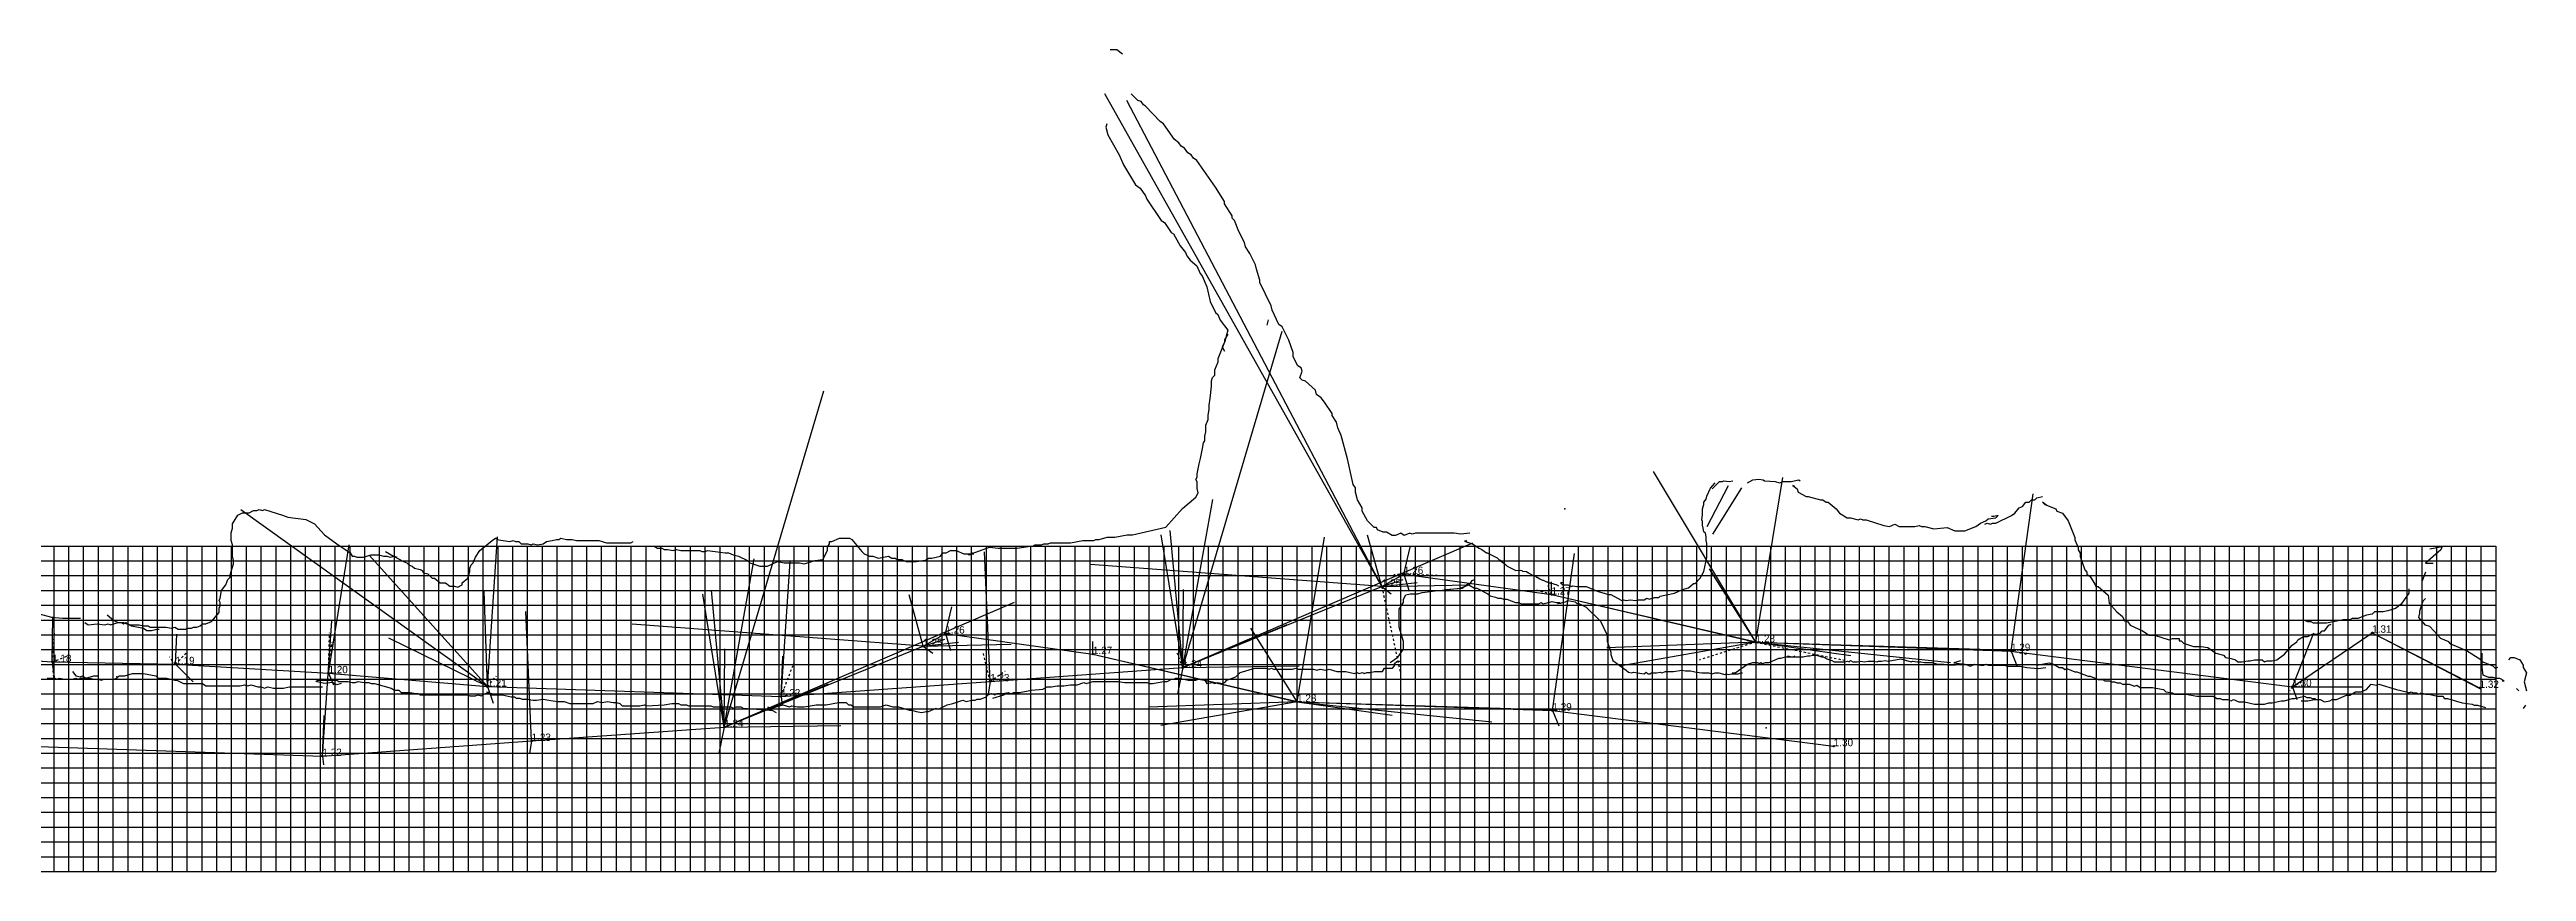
# Model space of a CAD drawing. Header units: millimetres. Extents: x -20 to 734, y -12 to 103.
# Drawn here: x 399.4 to 734.2, y -8 to 103.1 of the extents above; entities that cross this region are included whole.
import ezdxf

# ---------------------------------------------------------------- set-up
doc = ezdxf.new("R2010")
doc.units = ezdxf.units.MM
doc.linetypes.add('DASH', pattern=[0.6, 0.3, -0.3])

msp = doc.modelspace()

# ---------------------------------------------------------------- linework, layer by layer
at = {"layer": 'Black', "color": 0}
for points in [[(542.76, 103.14), (543.66, 103.14), (544.41, 102.54)], [(591.36, 37.74), (590.16, 37.59), (589.26, 37.74), (584.01, 37.74), (583.56, 37.59), (583.26, 37.74), (582.51, 37.44), (582.06, 37.74), (581.31, 37.44), (580.86, 37.44), (580.11, 37.89), (579.66, 37.89), (578.91, 38.19), (578.76, 38.49), (578.46, 38.49), (577.56, 39.39), (576.81, 40.74), (576.81, 41.19), (576.21, 42.24), (575.91, 43.29), (575.91, 43.89), (575.61, 44.34), (574.86, 47.79), (573.96, 50.94), (573.51, 51.99), (573.36, 52.74), (572.76, 53.64), (572.76, 53.94), (571.71, 55.44), (571.26, 56.04), (570.66, 56.49), (570.51, 57.09), (569.16, 58.29), (568.71, 58.44), (568.41, 58.74), (568.71, 59.64), (568.56, 60.09), (568.11, 60.39), (567.51, 61.59), (567.51, 62.19), (566.91, 63.84), (566.01, 65.64), (565.56, 65.94), (564.66, 67.89), (564.51, 68.49), (563.01, 71.64), (563.01, 71.94), (562.56, 73.44), (562.41, 74.04), (561.66, 75.54), (561.06, 76.44), (560.91, 77.04), (560.16, 78.54), (559.56, 80.04), (559.26, 80.34), (559.26, 80.64), (558.21, 82.29), (558.21, 82.59), (557.01, 84.54), (554.46, 88.14), (554.01, 88.44), (553.71, 88.89), (553.26, 89.19), (552.81, 89.79), (552.36, 90.09), (552.06, 90.54), (551.46, 90.99), (549.96, 93.09), (549.51, 93.39), (547.56, 95.49), (547.26, 95.64), (546.96, 96.09), (546.51, 96.24), (545.61, 97.14)], [(542.31, 93.09), (542.16, 92.64), (542.46, 91.59), (543.96, 88.89), (544.56, 87.54), (546.21, 84.84), (546.81, 84.39), (547.56, 83.34), (547.71, 82.89), (549.66, 80.04), (550.11, 79.74), (551.01, 78.39), (551.31, 78.24), (552.21, 76.59), (552.96, 75.69), (553.11, 75.24), (553.56, 74.64), (554.46, 73.89), (554.91, 72.84), (555.21, 72.54), (555.81, 71.04), (556.26, 69.09), (557.01, 67.59), (557.31, 67.29), (557.61, 66.54), (558.66, 65.19), (558.21, 63.54), (557.91, 62.94), (558.21, 62.34)], [(523.9, 34.8), (523.6, 34.8), (526.45, 35.85), (527.65, 35.7), (530.2, 35.7), (532, 36), (532.3, 36), (532.6, 36.15), (533.5, 36.15), (533.8, 36.3), (534.4, 36.3), (534.7, 36.45), (537.4, 36.45), (539.05, 36.75), (540.55, 36.75), (540.85, 36.9), (541.3, 36.9), (542.35, 37.2), (543.4, 37.2), (545.05, 37.5), (545.8, 37.5), (550.3, 38.55), (552.55, 41.1), (554.35, 42.6), (554.65, 43.2), (554.5, 43.8), (554.5, 44.7), (554.35, 45), (554.5, 45.3), (554.5, 45.75), (554.8, 47.1), (554.95, 47.85), (555.25, 49.2), (555.4, 49.95), (555.55, 50.25), (555.55, 50.85), (555.7, 51.45), (555.7, 52.35), (556, 53.1), (556, 53.7), (556.15, 54.45), (556.15, 55.05), (556.3, 55.95), (556.45, 57.6), (556.45, 58.35), (556.6, 58.8), (556.9, 59.1), (556.9, 59.85), (557.35, 60.9), (557.35, 61.35), (558.25, 63.6), (558.25, 63.9), (558.7, 64.65)], [(564.1, 66.6), (563.95, 65.85)], [(603.91, 31.04), (603.61, 31.04), (603.91, 30.74), (604.61, 30.74), (605.11, 30.54), (605.31, 30.64), (605.81, 30.54), (607.11, 30.54), (608.71, 29.84), (609.21, 29.74), (610.11, 29.44), (610.41, 29.44), (611.31, 28.94), (611.91, 28.64), (612.21, 28.74), (612.41, 28.64), (613.11, 28.74), (613.71, 28.64), (614.11, 28.74), (614.91, 28.74), (615.31, 28.94), (615.61, 28.84), (616.31, 29.04), (616.91, 29.04), (617.11, 29.24), (617.71, 29.34), (619.01, 29.64), (620.11, 30.14), (620.91, 30.34), (621.61, 30.94), (621.81, 30.94), (622.51, 31.64), (623.01, 32.54), (623.41, 34.44), (623.41, 36.34), (623.31, 36.74), (623.31, 37.24), (623.21, 37.74), (623.01, 37.94), (622.91, 38.44), (622.81, 38.84), (622.81, 39.34), (622.71, 39.54), (622.81, 40.24), (622.81, 41.04), (623.01, 41.64), (623.01, 41.94), (623.31, 42.34), (623.41, 42.74), (623.91, 43.84), (624.51, 44.54)], [(623.46, 38.64), (626.31, 44.19)], [(624.11, 43.74), (625.11, 44.74), (625.51, 44.74), (625.71, 44.84), (626.41, 44.74), (626.91, 44.84)], [(624.21, 37.59), (628.11, 43.89)], [(628.91, 44.54), (629.61, 44.94), (630.41, 45.04), (631.01, 44.94), (631.21, 44.84), (632.61, 44.74), (633.21, 44.54), (633.71, 44.74), (634.81, 44.74), (635.81, 44.94), (636.01, 44.84)], [(635.31, 44.04), (635.01, 44.19), (635.61, 43.74), (635.76, 43.29), (636.81, 42.69), (637.11, 42.69), (638.76, 42.24), (639.06, 42.24), (639.51, 41.94), (639.81, 41.94), (640.86, 41.04), (641.31, 40.44), (642.36, 39.84), (642.81, 39.84), (643.86, 39.54), (644.16, 39.69), (644.46, 39.54), (644.91, 39.54), (647.31, 38.79), (648.06, 38.64), (648.81, 38.94), (649.41, 38.64), (651.51, 38.64), (652.11, 38.79), (652.41, 38.64), (652.86, 38.64), (654.06, 38.34), (655.86, 38.49), (656.91, 38.04), (658.26, 38.04), (659.76, 38.64), (660.36, 39.09), (661.11, 39.39), (661.41, 39.69), (662.46, 39.84), (662.76, 40.14), (662.16, 39.99), (661.86, 39.99)], [(404.2, 25.65), (404.65, 25.35), (405.85, 25.5), (406.9, 25.35), (407.35, 25.5), (407.65, 25.35), (408.7, 25.65), (409.45, 25.65), (410.2, 25.35), (411.55, 25.35), (412.15, 25.2), (412.75, 25.2), (413.05, 25.05), (415.15, 25.05), (415.9, 24.9), (416.35, 25.05), (416.8, 24.75), (417.85, 24.75), (418.15, 24.9), (418.6, 24.9), (418.9, 25.05), (419.35, 25.05), (419.8, 25.2), (420.1, 25.5), (420.55, 25.5), (421.3, 25.8), (422.35, 27), (422.35, 27.6), (422.5, 27.9), (422.5, 28.35), (422.35, 28.65), (422.5, 28.95), (422.65, 30), (423.25, 30.75), (423.55, 31.5), (423.85, 31.8), (423.85, 32.1), (424.3, 33.6), (424.3, 34.05), (424.15, 34.65), (424.15, 36.15), (424, 36.75), (424, 37.8), (424.15, 38.4), (424.15, 39), (424.9, 40.2), (425.5, 40.5), (426.4, 40.5), (427, 40.8), (427.45, 40.8), (427.75, 40.95), (428.2, 40.8), (428.5, 40.95), (430.9, 40.2), (431.65, 39.9), (434.05, 39.6), (435.25, 39), (436.6, 37.5), (438.25, 36.3), (440.05, 35.1), (440.35, 34.65), (440.65, 34.65), (440.95, 34.5), (441.85, 34.5), (442.9, 34.8), (443.95, 34.8), (444.55, 34.65), (445, 34.65), (445.45, 34.5), (446.05, 34.65), (446.35, 34.5)], [(660.96, 38.94), (661.26, 39.09), (661.71, 38.94), (662.01, 39.09), (662.46, 39.09), (664.56, 40.14), (665.01, 40.44), (665.61, 41.19), (666.06, 41.34), (666.51, 41.94), (666.96, 41.94), (667.26, 42.24), (667.71, 42.24), (668.01, 42.54), (668.76, 42.69)], [(669.36, 41.49), (668.76, 41.94), (669.06, 41.64), (670.56, 41.04), (670.71, 40.74), (671.46, 40.44), (672.21, 39.39), (673.11, 37.14), (673.11, 36.84), (673.56, 35.79), (673.56, 35.49), (673.86, 35.04), (673.86, 34.59), (674.46, 32.79), (674.76, 32.49), (674.76, 32.19), (675.21, 31.89), (675.81, 30.84), (675.96, 30.54), (676.26, 30.54), (677.61, 29.34), (677.76, 28.29), (678.81, 27.09), (679.56, 26.49), (679.86, 25.89), (680.31, 25.74), (680.61, 25.29), (682.26, 24.54), (683.16, 23.94), (683.91, 23.94), (685.86, 23.34), (686.31, 23.49), (687.21, 23.49), (687.21, 23.19), (687.51, 23.19), (687.81, 22.89), (689.16, 22.44), (690.21, 22.44), (691.11, 22.29), (692.16, 21.54), (693.21, 21.24), (693.51, 20.94), (694.26, 20.79), (694.86, 20.64), (695.16, 20.34), (695.76, 20.34), (696.51, 20.49), (696.81, 20.49), (697.41, 20.64), (698.46, 20.64), (698.76, 20.34), (699.06, 20.49), (699.81, 20.49), (700.41, 20.64), (701.46, 21.39), (702.51, 22.59), (703.11, 23.04), (703.26, 23.34), (704.01, 23.79), (704.61, 23.79), (705.21, 24.09), (705.66, 24.09), (706.26, 24.24), (706.56, 24.54), (706.86, 24.54), (707.46, 25.29), (707.76, 25.44)], [(444.85, 35.25), (445.9, 34.65), (447.25, 33.9), (447.7, 33.75), (448, 33.45), (448.45, 33.3), (448.75, 33), (449.5, 32.85), (449.8, 32.7), (449.95, 32.4), (450.55, 32.25), (451.15, 31.65), (451.45, 31.65), (452.2, 31.05), (452.95, 31.05), (453.55, 30.6), (454.15, 30.6), (454.6, 30.45), (455.2, 30.75), (455.2, 31.05), (455.95, 31.65), (456.25, 32.55), (456.25, 33), (456.4, 33.45), (456.7, 33.75), (457, 34.5), (457.6, 35.4), (459.25, 36.75), (459.7, 37.05), (460, 37.05)], [(459.85, 36.9), (461.65, 36.6), (462.1, 36.75), (462.4, 36.6), (462.85, 36.6), (463.15, 36.3), (464.05, 36.3), (464.5, 36.15), (464.8, 36.3), (465.4, 36.15), (466.15, 36.3), (466.6, 36.6), (467.35, 36.75), (467.95, 36.9), (468.25, 36.9), (468.55, 37.05), (469.3, 36.9), (470.05, 36.9), (470.65, 36.75), (473.65, 36.75), (474.7, 36.45), (478, 36.45), (478.3, 36.6)], [(478.75, 36), (478.75, 36), (481.15, 36), (481.6, 35.7), (482.2, 35.7), (482.5, 35.55), (482.95, 35.55), (483.7, 35.4), (484.15, 35.55), (484.75, 35.4), (487.3, 35.4), (487.6, 35.25), (488.05, 35.25), (488.35, 35.4), (489.4, 35.25), (490.75, 35.1), (491.2, 35.1), (491.8, 34.8), (492.55, 34.65), (493.75, 34.05), (494.05, 33.75), (495.4, 33.3), (496.45, 33.3), (497.8, 33.9), (498.7, 33.75), (500.8, 33.75), (501.4, 33.6), (502.9, 34.05), (503.95, 34.2), (504.55, 35.4), (504.55, 35.85), (504.85, 36.3), (504.85, 36.6), (505.15, 36.6), (506.2, 37.05), (507.55, 37.05), (507.85, 36.9), (509.2, 35.25), (509.5, 34.95), (510.25, 34.65), (510.7, 34.65), (511.45, 34.35), (512.8, 34.65), (513.25, 34.35), (513.7, 34.35), (514, 34.2), (514.6, 34.2), (515.2, 33.9), (516.55, 33.9), (517.45, 34.05), (517.75, 34.05), (518.2, 34.35), (518.65, 34.35), (519.85, 34.65), (520.15, 35.1), (520.6, 35.1), (521.2, 35.4), (521.95, 35.4), (523, 34.95), (524.35, 34.95), (524.05, 35.1)], [(590.75, 36.68), (590.63, 36.68), (591.75, 36.28), (592.63, 35.72), (592.99, 35.52), (593.63, 35.08), (593.71, 35.08), (595.07, 34.4), (595.35, 34.12), (595.47, 34.08), (595.55, 33.96), (595.91, 33.72), (596.23, 33.48), (596.43, 33.28), (597.23, 32.88), (597.51, 32.76), (597.59, 32.68), (598.19, 32.76), (598.39, 32.68), (598.47, 32.6), (599.03, 32.56), (599.19, 32.44), (599.27, 32.44), (599.35, 32.32), (599.71, 32.16), (599.83, 32.04), (599.95, 32.04), (600.03, 31.96), (600.19, 31.96), (600.39, 31.8), (600.47, 31.8), (600.83, 31.56), (601.19, 31.4), (601.27, 31.4), (601.47, 31.28), (601.75, 31.16), (601.87, 31.16), (602.07, 31.04), (602.23, 31.04), (602.31, 30.96), (602.39, 31), (602.59, 30.96), (602.67, 30.88), (602.83, 30.84), (603.03, 30.8), (603.35, 30.64)], [(590.79, 36.8), (590.87, 36.68), (590.87, 36.6), (590.95, 36.52), (591.11, 36.48)], [(721.11, 35.64), (722.76, 35.94), (722.61, 35.49), (720.51, 33.69), (721.56, 33.69)], [(385.75, 32.1), (386.65, 32.1), (387.1, 31.95), (387.7, 31.5), (388.15, 31.35), (388.3, 31.05), (388.75, 30.9), (389.05, 30.6), (390.85, 30.6), (391.45, 30.3), (391.9, 30.3), (392.8, 30), (393.4, 30.15), (394, 30), (395.5, 28.2), (395.95, 27.3), (396.4, 26.85), (397, 27), (397.3, 26.85), (398.05, 26.85), (399.7, 26.4), (401.2, 26.25), (403.6, 26.25)], [(580.6, 20.25), (581.65, 21), (582.4, 22.05), (582.4, 23.1), (581.8, 25.05), (581.8, 27.45), (582.4, 28.35), (582.4, 28.8), (582.7, 29.4), (583.3, 29.55), (584.35, 29.55), (584.95, 29.7), (587.05, 30), (587.5, 30), (588.1, 30.15), (590.35, 30.3), (591.1, 30.9), (591.4, 30.9), (591.7, 31.35), (592, 31.5)], [(587.95, 29.85), (588.4, 30.15), (590.05, 30.3), (591.25, 30.75), (592, 30.3), (592.3, 30.3), (593.8, 29.55), (594.1, 29.25), (594.85, 29.1), (595.15, 28.95), (595.6, 28.95), (595.9, 28.8), (596.35, 28.8), (597.55, 28.35), (598, 28.35), (598.3, 28.2), (600.7, 28.2), (601, 28.35), (601.3, 28.2), (602.5, 28.5), (603.1, 28.35), (603.55, 28.35)], [(718.26, 30.24), (718.26, 29.64), (717.21, 28.14), (716.46, 27.54), (715.41, 27.24), (714.81, 27.09), (713.61, 27.09), (713.31, 26.79), (712.56, 26.64), (711.36, 26.19), (710.61, 26.19), (710.31, 26.04), (709.41, 26.04), (707.16, 25.59), (705.36, 25.59), (705.06, 25.74), (704.61, 25.74), (704.31, 25.89)], [(720.51, 32.49), (720.06, 31.29)], [(603.71, 28.24), (603.21, 28.24), (604.31, 28.44), (604.61, 28.64), (605.11, 28.54), (605.61, 28.44), (605.81, 28.24), (606.11, 28.24), (607.11, 27.74), (609.01, 25.84), (609.91, 23.94), (609.91, 23.14), (610.41, 21.64), (610.41, 21.34), (610.71, 20.54), (612.51, 19.24), (612.81, 18.94), (613.21, 18.84), (613.51, 18.94), (614.01, 18.84), (614.91, 18.74), (615.21, 18.94), (615.41, 18.74), (615.71, 18.74), (615.91, 18.84), (616.61, 18.84), (617.11, 18.94), (617.31, 18.84), (617.81, 19.04), (618.91, 19.04), (620.01, 19.24), (620.51, 19.14), (621.21, 19.14), (621.61, 19.04), (622.01, 18.94), (622.71, 18.84), (623.61, 18.84), (624.11, 18.74), (624.51, 18.84), (625.01, 18.84), (625.81, 18.64), (626.01, 18.74), (626.31, 18.64), (626.71, 18.74), (627.61, 18.74), (628.01, 18.84), (628.21, 18.84)], [(730.26, 19.59), (729.96, 19.44), (729.66, 19.74), (728.16, 20.34), (728.01, 20.64), (726.06, 21.84), (724.71, 22.44), (723.96, 22.74), (723.66, 23.04), (722.61, 23.49), (721.11, 25.14), (720.51, 25.29), (719.61, 26.34), (719.76, 26.94), (719.76, 27.24), (720.21, 28.59), (720.51, 28.89)], [(407.2, 26.7), (408.1, 25.95), (408.7, 25.65), (409.15, 25.65), (409.45, 25.5), (409.75, 25.65), (410.5, 25.2), (412.15, 24.9), (412.6, 24.6), (413.2, 24.6), (413.95, 24.75), (414.25, 24.75)], [(526.9, 15.45), (528.4, 15.9), (528.7, 16.05), (529.45, 16.05), (529.75, 16.2), (530.5, 16.2), (532.15, 16.5), (533.65, 16.65), (534.25, 16.95), (534.85, 16.95), (535.6, 17.1), (536.5, 17.1), (537.4, 17.25), (538.3, 17.25), (539.2, 17.55), (539.5, 17.4), (540.4, 17.7), (543.85, 17.7), (544.75, 17.55), (547.75, 17.55), (548.05, 17.4), (548.5, 17.4), (550, 17.7), (550.45, 17.7), (551.05, 18), (551.35, 18), (551.65, 18.15), (552.1, 18.15), (553.3, 17.85), (554.35, 17.85), (554.65, 18), (555.55, 17.85), (555.85, 17.4), (556.6, 17.55), (556.9, 17.4), (557.35, 17.55), (557.8, 17.4), (558.25, 17.55), (558.55, 17.85), (559.75, 18.3), (560.35, 18.9), (562.3, 19.5), (563.8, 19.5), (564.25, 19.35), (564.55, 19.5), (564.85, 19.35), (567.4, 19.35), (567.85, 19.5), (568.15, 19.35), (570.25, 19.35), (570.7, 19.2), (571.15, 19.35), (571.9, 19.2), (572.35, 19.35), (573.4, 19.05), (574.6, 19.05), (575.8, 18.75), (576.1, 18.9), (576.4, 18.75), (576.85, 18.9), (577.15, 18.75), (577.45, 18.9), (577.9, 18.9), (578.5, 19.05), (579.55, 19.05), (579.85, 19.5), (580.9, 19.5), (581.2, 19.8), (581.2, 20.1), (581.5, 20.4), (581.8, 20.4), (582.1, 20.55)], [(626.81, 18.84), (627.21, 18.84), (628.91, 20.04), (629.61, 20.24), (630.21, 20.24), (630.51, 20.14), (630.71, 20.24), (630.91, 20.14), (631.31, 20.24), (631.81, 20.24), (633.11, 20.84), (633.41, 20.84), (634.01, 21.04), (635.11, 21.04), (635.31, 21.14)], [(634.31, 21.14), (634.91, 21.04), (636.41, 21.04), (637.01, 21.14), (637.31, 21.14), (637.71, 21.24), (638.21, 21.24), (638.91, 21.04), (639.11, 21.04), (639.61, 20.74), (640.31, 20.54), (640.61, 20.34), (642.11, 20.34), (642.41, 20.44), (642.61, 20.34), (642.81, 20.54), (643.11, 20.34), (643.71, 20.34), (644.21, 20.44), (644.71, 20.34), (645.21, 20.44), (645.91, 20.44), (646.41, 20.34), (646.61, 20.44), (647.01, 20.44), (647.51, 20.54), (647.91, 20.44), (649.61, 20.74), (651.01, 20.34), (651.21, 20.44), (651.81, 20.34), (652.31, 20.34), (652.81, 20.24), (653.81, 20.24), (654.61, 20.04), (655.41, 20.04), (655.91, 19.94), (657.01, 19.94), (657.21, 20.04), (657.61, 19.94), (658.31, 20.04)], [(657.66, 20.49), (656.76, 20.19), (658.26, 20.04), (659.01, 19.74), (659.61, 20.04), (660.36, 19.89), (660.81, 19.89), (661.11, 20.04), (661.41, 19.89), (663.66, 19.89), (663.96, 19.74), (665.76, 19.74), (666.66, 19.59), (668.16, 19.44), (669.21, 19.59)], [(668.01, 19.89), (669.66, 20.19), (670.26, 20.04), (671.01, 19.59), (671.46, 19.59), (671.76, 19.29), (672.06, 19.44), (673.11, 18.99), (673.41, 18.99), (674.91, 18.39), (675.21, 18.39), (676.26, 17.94), (676.86, 17.94), (677.16, 17.79), (677.76, 17.79), (678.06, 17.64), (678.51, 17.64), (678.81, 17.49), (679.26, 17.49), (679.56, 17.34), (680.46, 17.34), (681.21, 17.04), (681.51, 17.19), (681.96, 16.89), (683.61, 16.89), (684.36, 16.74), (685.11, 16.59), (685.41, 16.29), (686.31, 16.14), (686.61, 15.99), (688.11, 15.99), (689.61, 15.69), (691.86, 15.69), (692.31, 15.39), (692.76, 15.39), (693.06, 15.24), (693.81, 15.24), (694.26, 15.09), (694.56, 15.24), (695.31, 14.94), (696.06, 14.94), (697.41, 14.64), (698.76, 14.64), (699.36, 14.79), (699.81, 14.79), (701.01, 15.09), (701.46, 15.09), (702.51, 15.39), (702.81, 15.39), (703.41, 15.54), (704.16, 15.69), (704.46, 15.54), (704.91, 15.54), (705.21, 15.39), (705.66, 15.39)], [(730.86, 17.79), (731.16, 17.79), (730.56, 18.09), (730.11, 18.09), (729.66, 18.24), (729.06, 18.24), (728.31, 18.54), (728.16, 19.59), (728.16, 21.54)], [(731.76, 20.64), (732.06, 20.94), (732.51, 20.94), (733.26, 20.64), (733.71, 19.89), (733.71, 19.59), (734.16, 18.84), (733.86, 17.64), (734.16, 16.44)], [(399.1, 18.15), (400.15, 18.15), (400.45, 18), (400.75, 18.15), (401.5, 18), (402.55, 18), (403, 18.15), (403.3, 18), (403.6, 18.15), (404.35, 18.15), (405.4, 18.45), (406, 18.45)], [(402.55, 19.05), (403, 18.45), (403.6, 18.3), (403.9, 18.45), (404.35, 18.15), (404.8, 18.15), (405.55, 18), (406, 18), (406.45, 17.85), (406.75, 18), (408.1, 18), (408.55, 18.15), (408.85, 18.45), (409.6, 18.45), (410.65, 18.75), (412.15, 18.75), (413.8, 18.45), (414.1, 18.15), (415.3, 18.15), (416.35, 17.85), (416.65, 17.85), (417.55, 17.4), (420.1, 17.4), (420.55, 17.1), (425.2, 17.1), (425.8, 17.25), (426.25, 17.1), (426.7, 17.25), (427.6, 16.95), (428.05, 16.95), (428.5, 16.8), (428.95, 16.95), (429.7, 16.8), (431.05, 16.8), (431.8, 16.95), (436.3, 16.95)], [(438.85, 17.4), (438.25, 17.25), (437.65, 17.55), (436.6, 17.4), (435.4, 17.7), (435.7, 17.85), (438.25, 17.85), (438.55, 17.7), (439.75, 17.7), (440.35, 17.55), (440.8, 17.55), (441.1, 17.7), (442, 17.55), (442.6, 17.55), (442.9, 17.4), (443.35, 17.4), (445.6, 16.8), (446.05, 16.5), (446.65, 16.5), (446.95, 16.2), (448.15, 16.2), (448.9, 16.05), (449.2, 16.05), (449.5, 15.9), (455.95, 15.9), (456.25, 15.75), (457, 15.75), (457.3, 15.9), (457.75, 15.75), (458.35, 16.05), (459.25, 16.05)], [(703.71, 15.09), (704.61, 15.09), (705.51, 15.24), (706.26, 15.24), (706.86, 14.94), (707.61, 15.09), (707.91, 15.24), (708.51, 15.24), (709.86, 15.84), (710.31, 15.84), (711.06, 16.29), (711.81, 16.29), (712.56, 16.59), (713.16, 17.34), (713.91, 17.19), (714.21, 17.34), (716.61, 16.59), (717.96, 16.29), (718.26, 16.14), (718.56, 16.29), (718.86, 16.14), (719.31, 16.14), (719.61, 15.99), (719.91, 16.14), (720.51, 15.99), (720.96, 15.99), (722.16, 15.69), (722.91, 15.69), (723.06, 15.39), (723.51, 15.39), (725.46, 14.79), (726.81, 14.64), (727.11, 14.49), (727.56, 14.49), (728.61, 14.19)], [(732.81, 16.74), (733.11, 16.44)], [(458.8, 16.2), (458.5, 16.2), (459.1, 15.9), (460.6, 15.9), (461.8, 15.6), (462.25, 15.6), (462.55, 15.45), (463, 15.45), (463.3, 15.3), (463.9, 15.3), (464.8, 15.15), (465.25, 15.15), (466.15, 15.3), (466.9, 15.15), (468.1, 15), (469, 15), (469.75, 14.7), (472.9, 14.7), (473.5, 15), (474.1, 14.85), (474.85, 15), (475.6, 14.85), (476.05, 14.85), (476.5, 14.7), (476.8, 14.4), (479.2, 14.4), (479.8, 14.55), (480.1, 14.4), (482.5, 14.55), (483.55, 14.7), (484.45, 14.7), (484.75, 14.55), (485.5, 14.55), (485.8, 14.4), (488.8, 14.4), (489.1, 14.25), (491.5, 14.25), (491.8, 14.1), (492.25, 14.25), (492.85, 14.25), (493.15, 14.1), (496.75, 13.8), (497.05, 13.8), (497.65, 13.5)], [(496.45, 14.25), (497.05, 14.1), (498.55, 14.55), (499.45, 14.25), (499.75, 14.4), (500.5, 14.25), (501.4, 14.25), (503.05, 14.55), (504.4, 14.55), (506.05, 14.85), (507.1, 14.85), (507.4, 14.55), (507.7, 14.55), (508.15, 14.25), (511.75, 14.25), (512.5, 14.55), (513.4, 14.25), (514.15, 14.25), (515.65, 13.8), (515.95, 13.8), (516.55, 13.65), (517.3, 13.5), (517.9, 13.65), (518.2, 13.65), (519.25, 14.1), (519.55, 13.95), (520.75, 14.55), (521.5, 14.7), (522.85, 15.15), (523.3, 15), (524.05, 15.15), (524.5, 15.15), (524.8, 15.3), (525.25, 15.3), (526, 15.6), (526.3, 15.9), (526.75, 16.05), (527.2, 15.9), (527.5, 16.05), (528.25, 16.05), (529, 16.2), (529.3, 16.05), (529.75, 16.05), (530.05, 16.2), (530.5, 16.2)], [(734.01, 14.49), (733.71, 14.04)]]:
    msp.add_lwpolyline(points, dxfattribs=at)
for p in [(604.19, 41.04), (408.55, 18.3), (631.41, 11.44)]:
    msp.add_point(p, dxfattribs=at)
at = {"layer": 'Grid', "color": 255}
for p, q in [((-4, 36), (730, 36)), ((-4, 34), (730, 34)), ((400, 36), (400, -8)), ((402, 36), (402, -8)), ((404, 36), (404, -8)), ((406, 36), (406, -8)), ((408, 36), (408, -8)), ((410, 36), (410, -8)), ((412, 36), (412, -8)), ((414, 36), (414, -8)), ((416, 36), (416, -8)), ((418, 36), (418, -8)), ((420, 36), (420, -8)), ((422, 36), (422, -8)), ((424, 36), (424, -8)), ((426, 36), (426, -8)), ((428, 36), (428, -8)), ((430, 36), (430, -8)), ((432, 36), (432, -8)), ((434, 36), (434, -8)), ((436, 36), (436, -8)), ((438, 36), (438, -8)), ((440, 36), (440, -8)), ((442, 36), (442, -8)), ((444, 36), (444, -8)), ((446, 36), (446, -8)), ((448, 36), (448, -8)), ((450, 36), (450, -8)), ((452, 36), (452, -8)), ((454, 36), (454, -8)), ((456, 36), (456, -8)), ((458, 36), (458, -8)), ((460, 36), (460, -8)), ((462, 36), (462, -8)), ((464, 36), (464, -8)), ((466, 36), (466, -8)), ((468, 36), (468, -8)), ((470, 36), (470, -8)), ((472, 36), (472, -8)), ((474, 36), (474, -8)), ((476, 36), (476, -8)), ((478, 36), (478, -8)), ((480, 36), (480, -8)), ((482, 36), (482, -8)), ((484, 36), (484, -8)), ((486, 36), (486, -8)), ((488, 36), (488, -8)), ((490, 36), (490, -8)), ((492, 36), (492, -8)), ((494, 36), (494, -8)), ((496, 36), (496, -8)), ((498, 36), (498, -8)), ((500, 36), (500, -8)), ((502, 36), (502, -8)), ((504, 36), (504, -8)), ((506, 36), (506, -8)), ((508, 36), (508, -8)), ((510, 36), (510, -8)), ((512, 36), (512, -8)), ((514, 36), (514, -8)), ((516, 36), (516, -8)), ((518, 36), (518, -8)), ((520, 36), (520, -8)), ((522, 36), (522, -8)), ((524, 36), (524, -8)), ((526, 36), (526, -8)), ((528, 36), (528, -8)), ((530, 36), (530, -8)), ((532, 36), (532, -8)), ((534, 36), (534, -8)), ((536, 36), (536, -8)), ((538, 36), (538, -8)), ((540, 36), (540, -8)), ((542, 36), (542, -8)), ((544, 36), (544, -8)), ((546, 36), (546, -8)), ((548, 36), (548, -8)), ((550, 36), (550, -8)), ((552, 36), (552, -8)), ((554, 36), (554, -8)), ((556, 36), (556, -8)), ((558, 36), (558, -8)), ((560, 36), (560, -8)), ((562, 36), (562, -8)), ((564, 36), (564, -8)), ((566, 36), (566, -8)), ((568, 36), (568, -8)), ((570, 36), (570, -8)), ((572, 36), (572, -8)), ((574, 36), (574, -8)), ((576, 36), (576, -8)), ((578, 36), (578, -8)), ((580, 36), (580, -8)), ((582, 36), (582, -8)), ((584, 36), (584, -8)), ((586, 36), (586, -8)), ((588, 36), (588, -8)), ((590, 36), (590, -8)), ((592, 36), (592, -8)), ((594, 36), (594, -8)), ((596, 36), (596, -8)), ((598, 36), (598, -8)), ((600, 36), (600, -8)), ((602, 36), (602, -8)), ((604, 36), (604, -8)), ((606, 36), (606, -8)), ((608, 36), (608, -8)), ((610, 36), (610, -8)), ((612, 36), (612, -8)), ((614, 36), (614, -8)), ((616, 36), (616, -8)), ((618, 36), (618, -8)), ((620, 36), (620, -8)), ((622, 36), (622, -8)), ((624, 36), (624, -8)), ((626, 36), (626, -8)), ((628, 36), (628, -8)), ((630, 36), (630, -8)), ((632, 36), (632, -8)), ((634, 36), (634, -8)), ((636, 36), (636, -8)), ((638, 36), (638, -8)), ((640, 36), (640, -8)), ((642, 36), (642, -8)), ((644, 36), (644, -8)), ((646, 36), (646, -8)), ((648, 36), (648, -8)), ((650, 36), (650, -8)), ((652, 36), (652, -8)), ((654, 36), (654, -8)), ((656, 36), (656, -8)), ((658, 36), (658, -8)), ((660, 36), (660, -8)), ((662, 36), (662, -8)), ((664, 36), (664, -8)), ((666, 36), (666, -8)), ((668, 36), (668, -8)), ((670, 36), (670, -8)), ((672, 36), (672, -8)), ((674, 36), (674, -8)), ((676, 36), (676, -8)), ((678, 36), (678, -8)), ((680, 36), (680, -8)), ((682, 36), (682, -8)), ((684, 36), (684, -8)), ((686, 36), (686, -8)), ((688, 36), (688, -8)), ((690, 36), (690, -8)), ((692, 36), (692, -8)), ((694, 36), (694, -8)), ((696, 36), (696, -8)), ((698, 36), (698, -8)), ((700, 36), (700, -8)), ((702, 36), (702, -8)), ((704, 36), (704, -8)), ((706, 36), (706, -8)), ((708, 36), (708, -8)), ((710, 36), (710, -8)), ((712, 36), (712, -8)), ((714, 36), (714, -8)), ((716, 36), (716, -8)), ((718, 36), (718, -8)), ((720, 36), (720, -8)), ((722, 36), (722, -8)), ((724, 36), (724, -8)), ((726, 36), (726, -8)), ((728, 36), (728, -8)), ((730, 36), (730, -8)), ((-4, 32), (730, 32)), ((-4, 30), (730, 30)), ((-4, 28), (730, 28)), ((-4, 26), (730, 26)), ((-4, 24), (730, 24)), ((-4, 22), (730, 22)), ((-4, 20), (730, 20)), ((-4, 18), (730, 18)), ((-4, 16), (730, 16)), ((-4, 14), (730, 14)), ((-4, 12), (730, 12)), ((-4, 10), (730, 10)), ((-4, 8), (730, 8)), ((-4, 6), (730, 6)), ((-4, 4), (730, 4)), ((-4, 2), (730, 2)), ((-4, 0), (730, 0)), ((-4, -2), (730, -2)), ((-4, -4), (730, -4)), ((-4, -6), (730, -6)), ((-4, -8), (730, -8))]:
    msp.add_line(p, q, dxfattribs=at)
at = {"layer": 'Shots', "color": 1}
for p, q in [((552.578, 19.566), (579.466, 30.512)), ((579.466, 30.512), (582.472, 32.22)), ((582.472, 32.22), (602.414, 29.442)), ((602.414, 29.442), (630, 22.99)), ((702.524, 16.986), (713.318, 24.28)), ((713.318, 24.28), (727.83, 16.82)), ((374.748, 22.046), (399.792, 20.326)), ((399.792, 20.326), (416.438, 20.028)), ((630, 22.99), (664.506, 21.812)), ((664.506, 21.812), (702.524, 16.986)), ((416.438, 20.028), (437.136, 18.804)), ((437.136, 18.804), (458.608, 16.996)), ((458.608, 16.996), (498.286, 15.664)), ((498.286, 15.664), (526.548, 17.7)), ((526.548, 17.7), (552.578, 19.566))]:
    msp.add_line(p, q, dxfattribs=at)
at = {"layer": 'Shots', "color": 30}
for p, q in [((517.496, 22.462), (520.502, 24.17)), ((520.502, 24.17), (540.444, 21.392)), ((490.608, 11.516), (517.496, 22.462)), ((540.444, 21.392), (568.03, 14.94)), ((568.03, 14.94), (602.536, 13.762)), ((602.536, 13.762), (640.554, 8.936)), ((464.578, 9.65), (490.608, 11.516)), ((396.638, 8.946), (436.316, 7.614)), ((436.316, 7.614), (464.578, 9.65))]:
    msp.add_line(p, q, dxfattribs=at)
at = {"layer": 'Shots', "color": 1}
for centre in [(579.466, 30.512), (582.472, 32.22), (602.414, 29.442), (713.318, 24.28), (399.792, 20.326), (416.438, 20.028), (630, 22.99), (664.506, 21.812), (437.136, 18.804), (458.608, 16.996), (526.548, 17.7), (552.578, 19.566), (702.524, 16.986), (727.83, 16.82), (498.286, 15.664)]:
    msp.add_circle(centre, 0.1, dxfattribs=at)
at = {"layer": 'Shots', "color": 30}
for centre in [(520.502, 24.17), (517.496, 22.462), (540.444, 21.392), (568.03, 14.94), (602.536, 13.762), (490.608, 11.516), (436.316, 7.614), (464.578, 9.65), (640.554, 8.936)]:
    msp.add_circle(centre, 0.1, dxfattribs=at)
at = {"layer": 'XSect', "color": 1}
for p, q in [((579.466, 30.512), (542.046, 97.15)), ((579.466, 30.512), (544.996, 96.246)), ((552.578, 19.566), (566.018, 65.042)), ((630, 22.99), (616.176, 46.09)), ((630, 22.99), (633.678, 45.268)), ((458.608, 16.996), (425.286, 40.9)), ((552.578, 19.566), (556.618, 42.312)), ((664.506, 21.812), (667.484, 43.044)), ((458.608, 16.996), (459.968, 37.25)), ((552.578, 19.566), (549.678, 37.538)), ((552.578, 19.566), (550.872, 38.098)), ((579.466, 30.512), (577.562, 37.466)), ((437.136, 18.804), (439.926, 36.178)), ((458.608, 16.996), (442.62, 34.782)), ((498.286, 15.664), (499.538, 33.936)), ((526.548, 17.7), (525.788, 35.222)), ((579.466, 30.512), (540.126, 33.512)), ((552.578, 19.566), (591.786, 36.446)), ((582.472, 32.22), (583.318, 35.84)), ((552.578, 19.566), (552.668, 30.136)), ((579.466, 30.512), (582.376, 31.464)), ((579.466, 30.512), (584.238, 31.058)), ((579.466, 30.512), (591.35, 30.766)), ((579.466, 30.512), (580.758, 29.558)), ((582.472, 32.22), (583.156, 29.908)), ((602.414, 29.442), (602.412, 31.144)), ((630, 22.99), (623.754, 32.938)), ((458.608, 16.996), (458.154, 29.916)), ((602.414, 29.442), (630.228, 23.002)), ((399.792, 20.326), (399.874, 26.444)), ((416.438, 20.028), (416.646, 24.074)), ((458.608, 16.996), (445.276, 23.54)), ((552.578, 19.566), (566.69, 25.414)), ((702.524, 16.986), (705.426, 24.26)), ((713.318, 24.28), (727.95, 16.688)), ((399.792, 20.326), (400.092, 17.904)), ((498.286, 15.664), (498.532, 21.124)), ((630, 22.99), (609.898, 22.25)), ((630, 22.99), (611.576, 19.768)), ((630, 22.99), (656.322, 20.278)), ((630, 22.99), (642.854, 21.208)), ((630, 22.99), (664.638, 21.91)), ((664.506, 21.812), (665.346, 19.732)), ((416.438, 20.028), (418.834, 17.628)), ((437.136, 18.804), (437.796, 17.236)), ((458.608, 16.996), (459.404, 14.764)), ((526.548, 17.7), (526.256, 15.988)), ((552.578, 19.566), (551.858, 16.028)), ((552.578, 19.566), (568.324, 19.798)), ((702.524, 16.986), (703.112, 15.266)), ((702.524, 16.986), (712.018, 16.97)), ((498.286, 15.664), (498.42, 14.454))]:
    msp.add_line(p, q, dxfattribs=at)
at = {"layer": 'XSect', "color": 30}
for p, q in [((490.608, 11.516), (504.048, 56.992)), ((568.03, 14.94), (571.708, 37.218)), ((490.608, 11.516), (494.648, 34.262)), ((602.536, 13.762), (605.514, 34.994)), ((464.578, 9.65), (463.818, 27.172)), ((490.608, 11.516), (487.708, 29.488)), ((490.608, 11.516), (488.902, 30.048)), ((490.608, 11.516), (529.816, 28.396)), ((517.496, 22.462), (515.592, 29.416)), ((520.502, 24.17), (521.348, 27.79)), ((436.316, 7.614), (437.568, 25.886)), ((517.496, 22.462), (478.156, 25.462)), ((520.502, 24.17), (521.186, 21.858)), ((568.03, 14.94), (561.784, 24.888)), ((490.608, 11.516), (490.698, 22.086)), ((517.496, 22.462), (520.406, 23.414)), ((517.496, 22.462), (522.268, 23.008)), ((517.496, 22.462), (529.38, 22.716)), ((517.496, 22.462), (518.788, 21.508)), ((540.444, 21.392), (540.442, 23.094)), ((540.444, 21.392), (568.258, 14.952)), ((490.608, 11.516), (504.72, 17.364)), ((568.03, 14.94), (547.928, 14.2)), ((568.03, 14.94), (549.606, 11.718)), ((568.03, 14.94), (594.352, 12.228)), ((568.03, 14.94), (580.884, 13.158)), ((568.03, 14.94), (602.668, 13.86)), ((602.536, 13.762), (603.376, 11.682)), ((436.316, 7.614), (436.562, 13.074)), ((490.608, 11.516), (489.888, 7.978)), ((490.608, 11.516), (506.354, 11.748)), ((436.316, 7.614), (436.45, 6.404)), ((464.578, 9.65), (464.286, 7.938))]:
    msp.add_line(p, q, dxfattribs=at)
at = {"layer": 'XSect', "color": 1, "linetype": 'DASH'}
for p, q in [((579.466, 30.512), (581.958, 19.002)), ((582.472, 32.22), (581.116, 32.13)), ((582.472, 32.22), (586.978, 32.046)), ((602.414, 29.442), (600.09, 30.142)), ((602.414, 29.442), (601.916, 30.614)), ((399.792, 20.326), (400.114, 24.29)), ((437.136, 18.804), (437.272, 24.26)), ((399.792, 20.326), (401.94, 21.19)), ((399.792, 20.326), (399.968, 18.254)), ((399.792, 20.326), (399.924, 20.166)), ((416.438, 20.028), (415.63, 21.022)), ((416.438, 20.028), (417.898, 21.528)), ((437.136, 18.804), (437.622, 23.028)), ((498.286, 15.664), (500.032, 20.17)), ((526.548, 17.7), (525.624, 21.516)), ((552.578, 19.566), (551.764, 21.736)), ((552.578, 19.566), (553.154, 20.388)), ((630, 22.99), (622.388, 20.588)), ((630, 22.99), (642.378, 20.488)), ((664.506, 21.812), (664.264, 21.81)), ((664.506, 21.812), (666.67, 21.376)), ((458.608, 16.996), (458.608, 19.262)), ((458.608, 16.996), (459.854, 18.46)), ((526.548, 17.7), (528.564, 19.108)), ((702.524, 16.986), (702.182, 16.434)), ((702.524, 16.986), (703.738, 17.596)), ((498.286, 15.664), (500.556, 16.222))]:
    msp.add_line(p, q, dxfattribs=at)

# ---------------------------------------------------------------- texts
at = {"layer": 'Label'}
for s, p in [('1.25', (579.466, 30.512)), ('1.26', (582.472, 32.22)), ('1.27', (602.414, 29.442)), ('1.25', (517.496, 22.462)), ('1.26', (520.502, 24.17)), ('1.28', (630, 22.99)), ('1.31', (713.318, 24.28)), ('1.18', (399.792, 20.326)), ('1.19', (416.438, 20.028)), ('1.27', (540.444, 21.392)), ('1.24', (552.578, 19.566)), ('1.29', (664.506, 21.812)), ('1.20', (437.136, 18.804)), ('1.21', (458.608, 16.996)), ('1.23', (526.548, 17.7)), ('1.30', (702.524, 16.986)), ('1.32', (727.83, 16.82)), ('1.22', (498.286, 15.664)), ('1.28', (568.03, 14.94)), ('1.29', (602.536, 13.762)), ('1.23', (464.578, 9.65)), ('1.24', (490.608, 11.516)), ('1.22', (436.316, 7.614)), ('1.30', (640.554, 8.936))]:
    msp.add_text(s, height=1, dxfattribs=at).set_placement(p)

doc.saveas('drawing.dxf')
